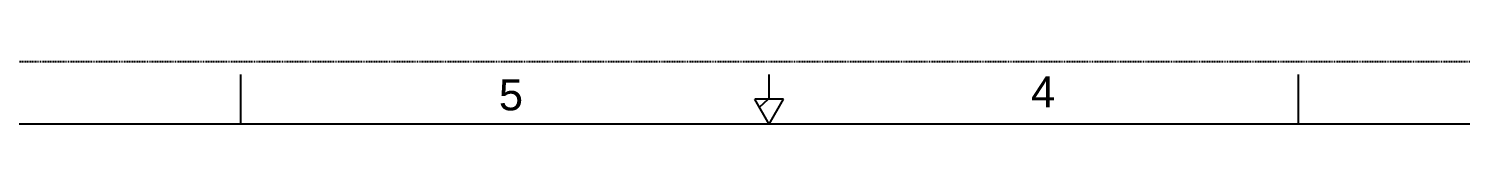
# Model space of a CAD drawing. Header units: millimetres. Extents: x -784753 to 2894, y -738 to 77802.
# Drawn here: x 1860 to 2055.7, y 1148.4 to 1156.9 of the extents above; entities that cross this region are included whole.
import ezdxf
from ezdxf.enums import TextEntityAlignment as Align

# ---------------------------------------------------------------- set-up
doc = ezdxf.new("R2010")
doc.units = ezdxf.units.MM
doc.linetypes.add('HIDDEN2', pattern=[0.1875, 0.125, -0.0625])
doc.layers.add('DEFAULT', color=7, linetype='Continuous')
doc.layers.add('projection', color=7, linetype='Continuous')
doc.styles.add('ARIAL_TTF', font='arial.ttf')

# ---------------------------------------------------------------- blocks, each defined once
blk = doc.blocks.new('*X390')
at = {"layer": 'DEFAULT', "color": 7, "linetype": 'Continuous'}
blk.add_line((16.989, 21.699), (16.921, 21.636), dxfattribs=at)
blk = doc.blocks.new('SHEET-D')
at = {"layer": 'DEFAULT', "color": 7, "linetype": 'HIDDEN2'}
blk.add_line((2894.11, -43.12), (2316.04, -43.12), dxfattribs=at)
at = {"layer": 'DEFAULT', "color": 7, "linetype": 'Continuous'}
for p, q in [((2532.82, -44.82), (2532.82, -51.62)), ((2605.08, -48.22), (2605.08, -44.82)), ((2677.34, -44.82), (2677.34, -51.62)), ((2607.04, -48.22), (2603.11, -48.22)), ((2605.08, -51.62), (2603.11, -48.22)), ((2605.08, -51.62), (2607.04, -48.22)), ((2877.11, -51.62), (2333.05, -51.62))]:
    blk.add_line(p, q, dxfattribs=at)
at = {"color": 0, "xscale": 17.00193276708238, "yscale": 17.00193276708238, "zscale": 17.00193276708238}
blk.add_blockref('*X390', (2316.04, -417.16), dxfattribs=at).dxf.unprotected_set("ltscale", 0)
at = {"layer": 'DEFAULT', "color": 7, "linetype": 'Continuous', "style": 'ARIAL_TTF'}
for s, p in [('5', (2568.12, -45.49)), ('4', (2640.85, -45.1))]:
    blk.add_text(s, height=4.25, dxfattribs=at).set_placement(p, align=Align.TOP_LEFT)

msp = doc.modelspace()

# ---------------------------------------------------------------- linework, layer by layer
at = {"lineweight": 0}
for p in [(1135.24, 1066.413), (1135.24, 1027.413), (1135.24, 1027.413)]:
    msp.add_xline(p, (1, 0), dxfattribs=at)

# ---------------------------------------------------------------- block references
at = {"layer": 'projection', "lineweight": 0}
msp.add_blockref('SHEET-D', (-643.809, 1200), dxfattribs=at)

doc.saveas('drawing.dxf')
